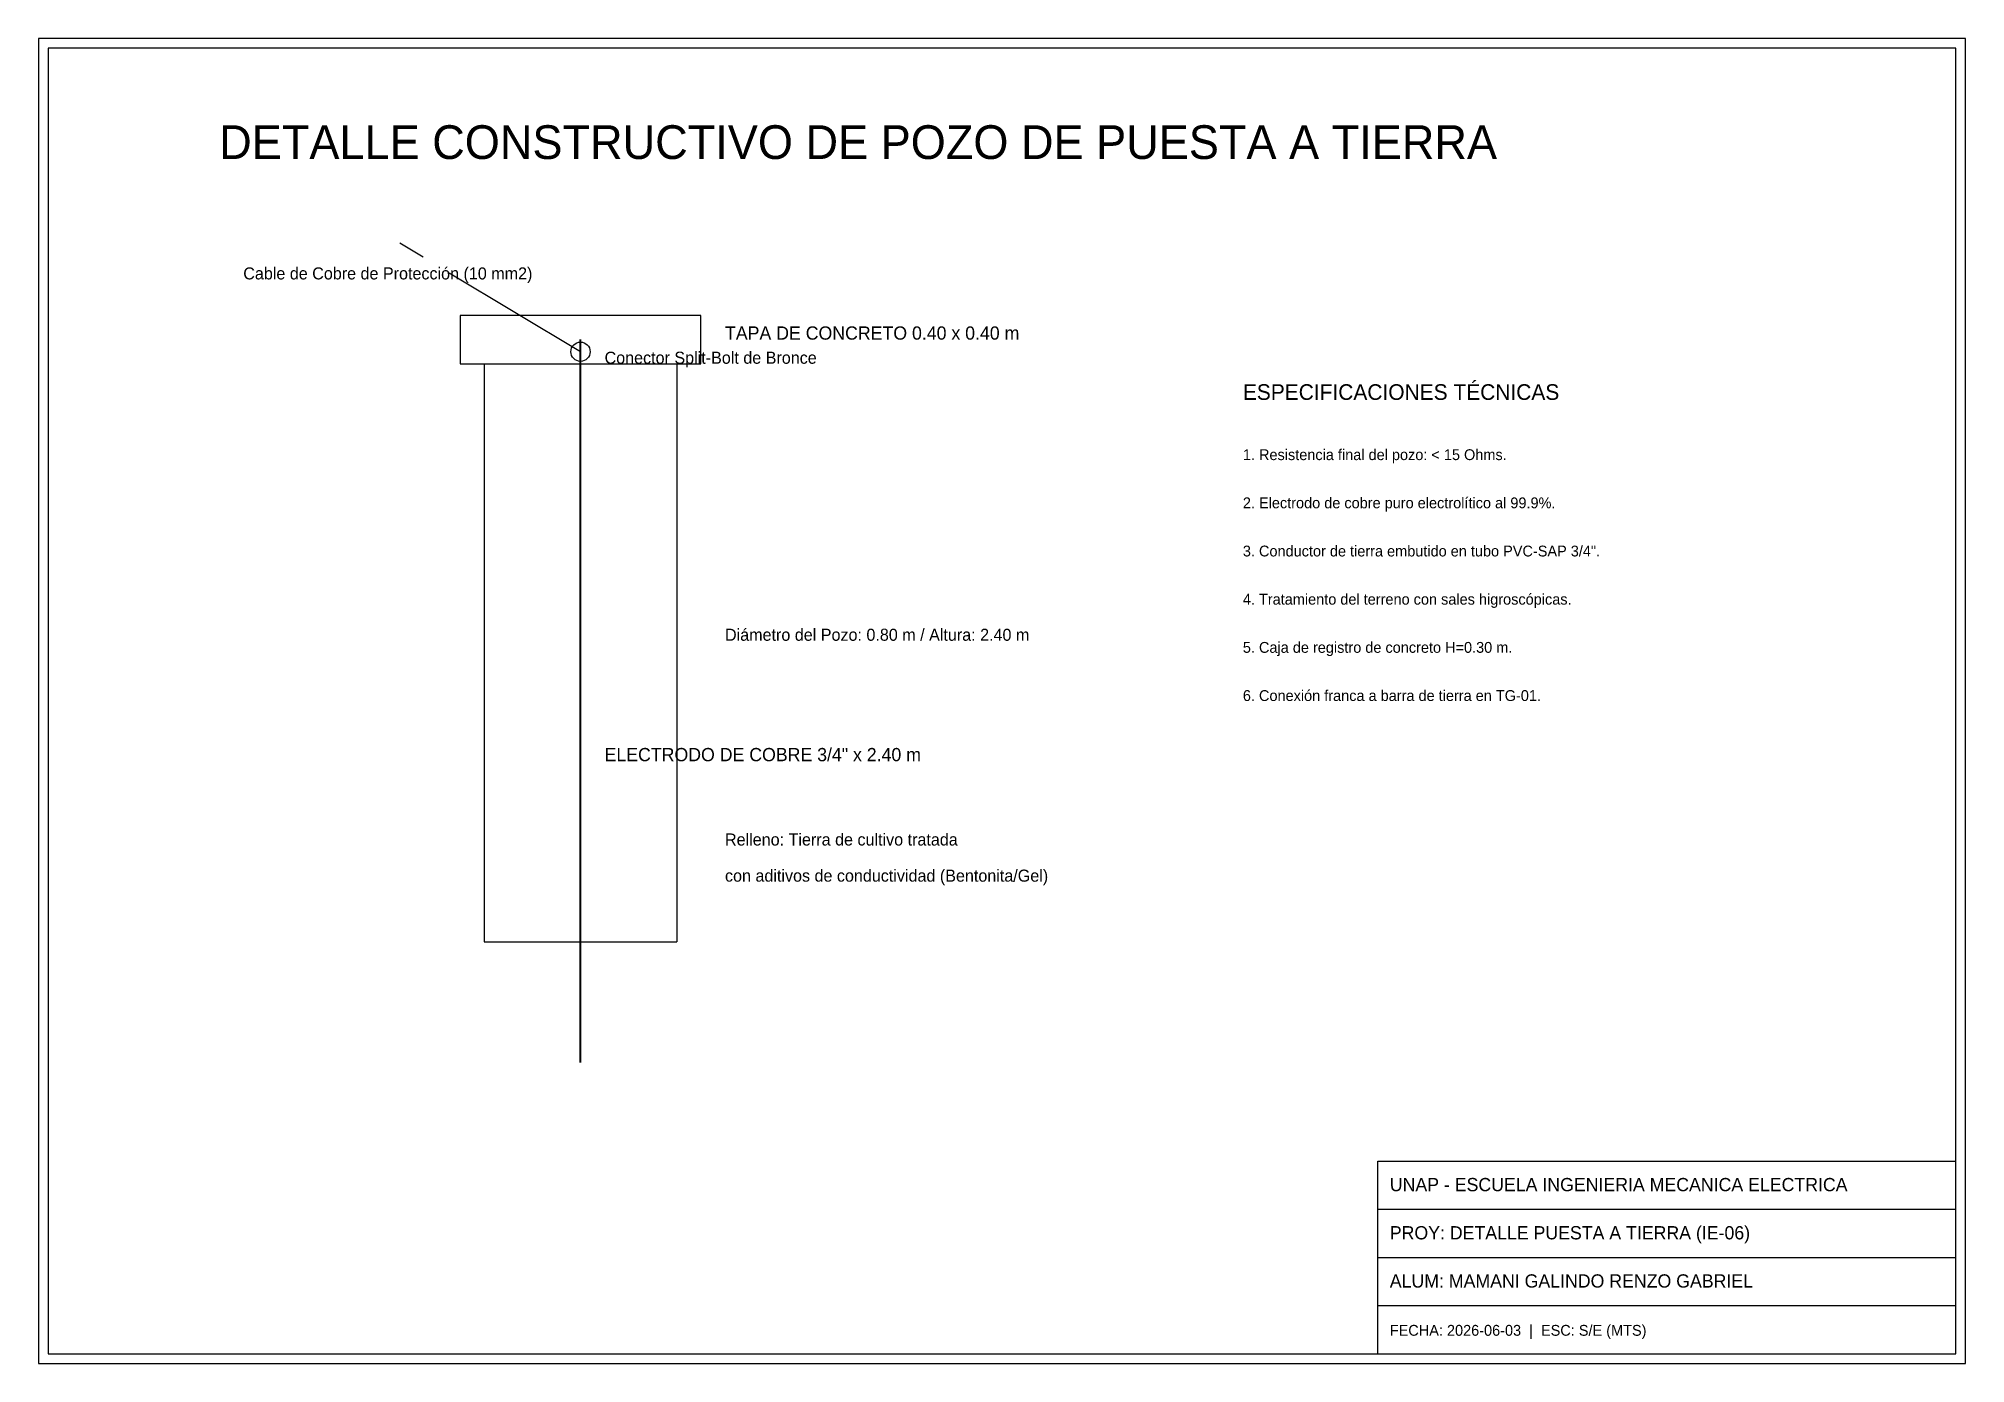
# Model space of a CAD drawing. Header units: metres. Extents: x -1.5 to 14.5, y -1.5 to 9.5.
import ezdxf

# ---------------------------------------------------------------- set-up
doc = ezdxf.new("R2010")
doc.units = ezdxf.units.M
doc.linetypes.add('DASHED', pattern=[1.524, 1.27, -0.254])
for name, color, linetype in [('MARCO', 7, 'Continuous'), ('POZO', 7, 'Continuous'), ('TEXTOS', 7, 'Continuous')]:
    doc.layers.add(name, color=color, linetype=linetype)

msp = doc.modelspace()

# ---------------------------------------------------------------- linework, layer by layer
at = {"layer": 'MARCO', "color": 7}
for p, q in [((14.5, 9.5), (-1.5, 9.5)), ((-1.5, 9.5), (-1.5, -1.5)), ((14.5, -1.5), (14.5, 9.5)), ((14.42, 9.42), (-1.42, 9.42)), ((-1.42, 9.42), (-1.42, -1.42)), ((14.42, -1.42), (14.42, 9.42)), ((9.62, -1.42), (9.62, 0.18)), ((9.62, 0.18), (14.42, 0.18)), ((9.62, -0.22), (14.42, -0.22)), ((9.62, -0.62), (14.42, -0.62)), ((9.62, -1.02), (14.42, -1.02)), ((-1.42, -1.42), (14.42, -1.42)), ((-1.5, -1.5), (14.5, -1.5))]:
    msp.add_line(p, q, dxfattribs=at)
at = {"layer": 'POZO', "color": 1, "linetype": 'DASHED'}
msp.add_line((3, 6.9), (1.5, 7.8), dxfattribs=at)
at = {"layer": 'POZO', "color": 1, "lineweight": 40}
msp.add_line((3, 1), (3, 7), dxfattribs=at)
at = {"layer": 'POZO', "color": 8}
for p, q in [((2.2, 6.8), (2.2, 2)), ((3.8, 6.8), (3.8, 2)), ((2.2, 2), (3.8, 2))]:
    msp.add_line(p, q, dxfattribs=at)
at = {"layer": 'POZO', "color": 7}
msp.add_lwpolyline([(2, 6.8), (4, 6.8), (4, 7.2), (2, 7.2)], close=True, dxfattribs=at)
at = {"layer": 'POZO', "color": 1}
msp.add_circle((3, 6.9), 0.08, dxfattribs=at)

# ---------------------------------------------------------------- texts
at = {"layer": 'TEXTOS', "color": 7}
for s, height, p in [('DETALLE CONSTRUCTIVO DE POZO DE PUESTA A TIERRA', 0.28, (0, 8.5)), ('Cable de Cobre de Protección (10 mm2)', 0.1, (0.2, 7.5)), ('TAPA DE CONCRETO 0.40 x 0.40 m', 0.11, (4.2, 7)), ('Conector Split-Bolt de Bronce', 0.1, (3.2, 6.8)), ('ESPECIFICACIONES TÉCNICAS', 0.13, (8.5, 6.5)), ('1. Resistencia final del pozo: < 15 Ohms.', 0.09, (8.5, 6)), ('2. Electrodo de cobre puro electrolítico al 99.9%.', 0.09, (8.5, 5.6)), ('3. Conductor de tierra embutido en tubo PVC-SAP 3/4".', 0.09, (8.5, 5.2)), ('4. Tratamiento del terreno con sales higroscópicas.', 0.09, (8.5, 4.8)), ('Diámetro del Pozo: 0.80 m / Altura: 2.40 m', 0.1, (4.2, 4.5)), ('5. Caja de registro de concreto H=0.30 m.', 0.09, (8.5, 4.4)), ('6. Conexión franca a barra de tierra en TG-01.', 0.09, (8.5, 4)), ('ELECTRODO DE COBRE 3/4" x 2.40 m', 0.11, (3.2, 3.5)), ('Relleno: Tierra de cultivo tratada', 0.1, (4.2, 2.8)), ('con aditivos de conductividad (Bentonita/Gel)', 0.1, (4.2, 2.5)), ('UNAP - ESCUELA INGENIERIA MECANICA ELECTRICA', 0.11, (9.72, -0.07)), ('PROY: DETALLE PUESTA A TIERRA (IE-06)', 0.11, (9.72, -0.47)), ('ALUM: MAMANI GALINDO RENZO GABRIEL', 0.11, (9.72, -0.87)), ('FECHA: 2026-06-03  |  ESC: S/E (MTS)', 0.09, (9.72, -1.27))]:
    msp.add_text(s, height=height, dxfattribs=at).set_placement(p)

doc.saveas('drawing.dxf')
